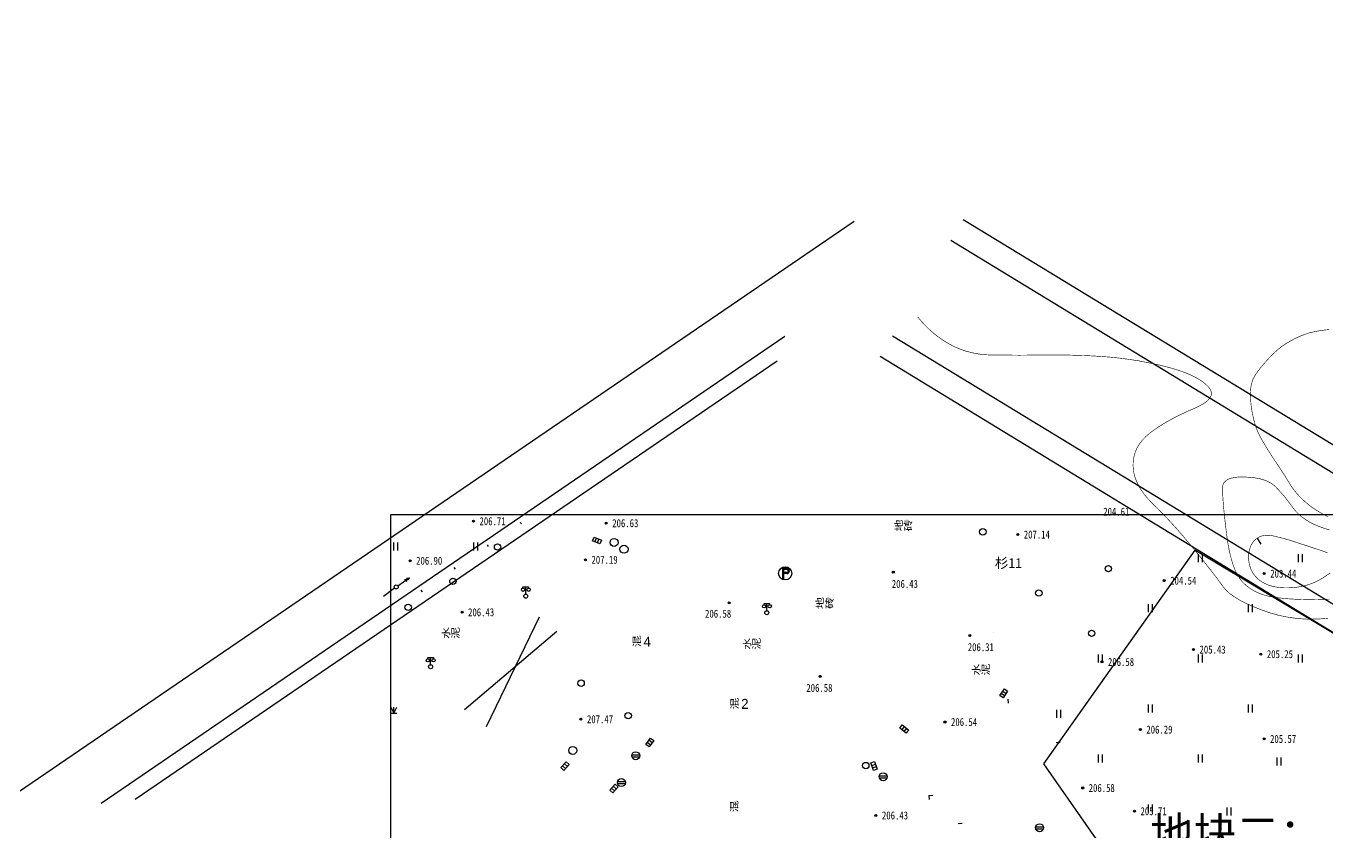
# Model space of a CAD drawing. Extents: x 36524600 to 36525730, y 2746759 to 2747713.
# Drawn here: x 36524826.2 to 36524988.8, y 2747431.8 to 2747532.5 of the extents above; entities that cross this region are included whole.
import ezdxf
from ezdxf.enums import TextEntityAlignment as Align

# ---------------------------------------------------------------- set-up
doc = ezdxf.new("R2010")
doc.units = 0
doc.header["$LTSCALE"] = 1000
doc.header["$MEASUREMENT"] = 0
for name, pattern in [('DASHDOT', [25.4, 12.7, -6.35, 0, -6.35]), ('X2', [10, 8, -2]), ('X5', [3, 2, -1])]:
    doc.linetypes.add(name, pattern=pattern)
doc.layers.add('ASSIST', color=7, linetype='Continuous', plot=False)
for name, color, linetype in [('DGX', 251, 'Continuous'), ('DLDW', 11, 'Continuous'), ('DLSS', 4, 'Continuous'), ('DMTZ', 3, 'Continuous'), ('GCD', 252, 'Continuous'), ('GXYZ', 2, 'Continuous'), ('JMD', 6, 'Continuous'), ('PP-COM', 7, 'Continuous'), ('PP-DX-PT', 251, 'Continuous'), ('RD-中线', 1, 'DASHDOT'), ('RD-侧石线', 251, 'Continuous'), ('RD-红线', 7, 'Continuous'), ('TWT_TEXT', 7, 'Continuous'), ('ZBTZ', 3, 'Continuous')]:
    doc.layers.add(name, color=color, linetype=linetype)
doc.styles.add('宋体', font='')
doc.styles.add('正等线体', font='宋体.shx', dxfattribs={"bigfont": '@@gbcbig.shx'})
doc.styles.add('细等线体', font='g13f12w.shx', dxfattribs={"width": 0.8, "bigfont": '@@gbcbig.shx'})
doc.styles.add('黑体', font='simhei.ttf')
doc.styles.get('宋体').set_extended_font_data('SimSun')
doc.linetypes.add('10421', pattern='A,2,[150,AAA.SHX,S=0.5,R=0,X=0,Y=0.5],1e-11', length=2)
doc.linetypes.add('1161', pattern='A,0,[149,AAA.SHX,S=0.15,R=0,X=0,Y=0],-1.6', length=1.6)

# ---------------------------------------------------------------- blocks, each defined once
blk = doc.blocks.new('*U132')
at = {"linetype": 'Continuous'}
for points in [[(0.4, 1.3), (0.4, 1.05), (0.55, 1.28)], [(0.55, 1.28), (0.4, 1.05), (0.69, 1.23)], [(0.69, 1.23), (0.4, 1.05), (0.82, 1.15)], [(0.82, 1.15), (0.4, 1.05), (0.93, 1.04)], [(0.4, 1.05), (0.51, 1.03), (0.93, 1.04)], [(0.51, 0.21), (0.4, 0.2), (0.93, 0.2)], [(0.4, 0.2), (0.4, -0.05), (0.82, 0.09)], [(0.93, 0.2), (0.4, 0.2), (0.82, 0.09)], [(0.82, 0.09), (0.4, -0.05), (0.69, 0.01)], [(0.69, 0.01), (0.4, -0.05), (0.55, -0.04)], [(0.93, 1.04), (0.51, 1.03), (1.01, 0.91)], [(0.51, 1.03), (0.61, 0.99), (1.01, 0.91)], [(0.61, 0.25), (0.51, 0.21), (0.93, 0.2)], [(0.61, 0.99), (0.7, 0.92), (1.01, 0.91)], [(0.7, 0.32), (0.61, 0.25), (0.93, 0.2)], [(0.7, 0.92), (0.77, 0.83), (1.01, 0.91)], [(0.77, 0.41), (0.7, 0.32), (1.01, 0.33)], [(1.01, 0.33), (0.7, 0.32), (0.93, 0.2)], [(1.01, 0.91), (0.77, 0.83), (1.06, 0.77)], [(0.77, 0.83), (0.81, 0.73), (1.06, 0.77)], [(0.81, 0.51), (0.77, 0.41), (1.06, 0.47)], [(1.06, 0.47), (0.77, 0.41), (1.01, 0.33)], [(1.06, 0.77), (0.81, 0.73), (1.07, 0.62)], [(0.81, 0.73), (0.82, 0.62), (1.07, 0.62)], [(1.07, 0.62), (0.81, 0.51), (1.06, 0.47)], [(0.82, 0.62), (0.81, 0.51), (1.07, 0.62)]]:
    blk.add_solid(points, dxfattribs=at)
blk = doc.blocks.new('*U131')
at = {"linetype": 'Continuous'}
for points in [[(-0.58, 1.17), (0.4, 1.3), (-0.45, 1.3)], [(-0.58, 1.17), (-0.45, 1.3), (-0.58, 1.3)], [(0.4, 1.3), (-0.58, 1.17), (0.4, 1.05)], [(-0.58, 1.17), (-0.33, 1.05), (0.4, 1.05)], [(-0.58, 1.17), (-0.58, -1.33), (-0.33, 1.05)], [(-0.33, 1.05), (-0.58, -1.33), (-0.33, -1.33)]]:
    blk.add_solid(points, dxfattribs=at)
blk = doc.blocks.new('*U130')
at = {"linetype": 'Continuous', "extrusion": (0, 0, -1)}
for points in [[(-0.04, 0.07), (0.33, -0.05), (0.33, 0.2)], [(-0.04, 0.07), (0.33, 0.2), (-0.4, 0.2)], [(-0.04, 0.07), (-0.4, -0.05), (0.33, -0.05)], [(-0.04, 0.07), (-0.4, 0.2), (-0.4, -0.05)]]:
    blk.add_solid(points, dxfattribs=at)
blk = doc.blocks.new('gc297')
for p, q in [((-0.58, 1.17), (-0.58, 1.3)), ((-0.58, 1.3), (-0.45, 1.3)), ((-0.58, -1.33), (-0.58, 1.17)), ((-0.45, 1.3), (0.4, 1.3)), ((-0.33, 1.05), (0.4, 1.05)), ((-0.33, -1.33), (-0.33, 1.05)), ((0.4, 0.2), (-0.33, 0.2)), ((-0.33, -0.05), (-0.33, 0.2)), ((0.4, 1.3), (0.4, 1.05)), ((0.4, 1.3), (0.4, 1.05)), ((0.4, 0.2), (0.4, -0.05)), ((0.4, 0.2), (0.4, -0.05)), ((0.4, 0.2), (0.4, -0.05)), ((-0.58, -1.33), (-0.33, -1.33)), ((0.4, -0.05), (-0.33, -0.05))]:
    blk.add_line(p, q)
blk.add_circle((0, 0), 1.65)
for radius in [0.675, 0.425]:
    blk.add_arc((0.4, 0.62), radius, 270, 90)
at = {"linetype": 'Continuous'}
for name in ['*U131', '*U130', '*U132']:
    blk.add_blockref(name, (0, 0), dxfattribs=at)
blk = doc.blocks.new('gc121')
at = {"color": 253}
for p, q in [((-0.5, -1), (-0.5, 1)), ((0.5, -1), (0.5, 1))]:
    blk.add_line(p, q, dxfattribs=at)
blk = doc.blocks.new('Gc122')
blk.add_circle((0, 0), 0.8)
blk = doc.blocks.new('gc053')
for p, q in [((-0.97, 0.25), (0.97, 0.25)), ((-0.97, -0.25), (0.97, -0.25))]:
    blk.add_line(p, q)
blk.add_circle((0, 0), 1)
blk = doc.blocks.new('gc041')
for p, q in [((-1, 0.5), (1, 0.5)), ((-1, -0.5), (-1, 0.5)), ((-0.33, 0.5), (-0.33, -0.5)), ((0.33, 0.5), (0.33, -0.5)), ((1, 0.5), (1, -0.5)), ((1, -0.5), (-1, -0.5))]:
    blk.add_line(p, q)
blk = doc.blocks.new('gc097')
for p, q in [((-0.7, 2), (-0.7, 2.3)), ((-0.7, 2.3), (0.7, 2.3)), ((0, 0.5), (0, 2.3)), ((0.7, 2.3), (0.7, 2))]:
    blk.add_line(p, q)
for centre, radius in [((-0.7, 1.6), 0.4), ((0, 0), 0.5), ((0.73, 1.6), 0.4)]:
    blk.add_circle(centre, radius)
blk = doc.blocks.new('GC188')
blk.add_circle((0, 0), 1)
blk = doc.blocks.new('Gc013a')
at = {"linetype": 'Continuous'}
blk.add_line((0.5, 0), (4, 0), dxfattribs=at)
at = {"linetype": 'Continuous', "flags": 128}
for points in [[(2.77, 0.35), (3.38, 0), (2.77, -0.35)], [(3.39, 0.35), (4, 0), (3.39, -0.35)]]:
    blk.add_lwpolyline(points, dxfattribs=at)
blk = doc.blocks.new('gc170')
at = {"linetype": 'Continuous'}
blk.add_circle((0, 0), 0.5, dxfattribs=at)
blk = doc.blocks.new('gc200')
h = blk.add_hatch(color=256)
edge = h.paths.add_edge_path()
edge.add_arc((0, 0), 0.25, 0, 360)
blk.add_circle((0, 0), 0.25)
blk = doc.blocks.new('gc326')
blk.add_circle((0, 0), 0.8)
blk = doc.blocks.new('gc124')
for p, q in [((-0.75, 1.5), (0, 0)), ((-0.75, 0), (0.75, 0)), ((0, 0), (0, 1.5)), ((0, 0), (0.75, 1.5))]:
    blk.add_line(p, q)
blk = doc.blocks.new('dxt')
at = {"color": 253, "linetype": 'Continuous'}
blk.add_line((36524872.24, 2747462.26, 208.36), (36524870.83, 2747461.23, 208.36), dxfattribs=at)
at = {"color": 253, "elevation": 205.97}
blk.add_lwpolyline([(36524871.75, 2747471.48), (36525147.25, 2747471.48), (36525147.25, 2747245.68), (36524871.75, 2747245.68)], close=True, dxfattribs=at)
at = {"layer": 'ASSIST', "color": 253, "linetype": 'Continuous', "elevation": 240.65, "flags": 128}
blk.add_lwpolyline([(36524880.98, 2747447.11, 0.00000224, 0.00000224, 0), (36524890.29, 2747458.62, 0.00000222, 0.00000222, 0), (36524892.52, 2747456.87, 0.00000222, 0.00000222, 0), (36524883.7, 2747444.94, 0.00000224, 0.00000224, 0)], format="xyseb", close=True, dxfattribs=at)
at = {"layer": 'DGX', "color": 253, "linetype": 'Continuous'}
blk.add_line((36524980.06, 2747468.51, 203.5), (36524980.5, 2747467.77, 203.5), dxfattribs=at)
at = {"layer": 'DGX', "color": 253, "linetype": 'Continuous', "const_width": 0.075, "flags": 128}
for points in [[(36524989.05, 2747494.58), (36524988.13, 2747494.47), (36524987.3, 2747494.33), (36524986.57, 2747494.16), (36524985.94, 2747493.95), (36524985.36, 2747493.72), (36524984.81, 2747493.47), (36524984.29, 2747493.2), (36524983.79, 2747492.91), (36524983.31, 2747492.59), (36524982.86, 2747492.26), (36524982.44, 2747491.9), (36524982.03, 2747491.52), (36524981.66, 2747491.14), (36524981.31, 2747490.76), (36524980.98, 2747490.4), (36524980.68, 2747490.05), (36524980.4, 2747489.71), (36524980.15, 2747489.38), (36524979.93, 2747489.06), (36524979.73, 2747488.75), (36524979.55, 2747488.43), (36524979.42, 2747488.06), (36524979.31, 2747487.66), (36524979.24, 2747487.22), (36524979.21, 2747486.74), (36524979.2, 2747486.21), (36524979.24, 2747485.65), (36524979.3, 2747485.05), (36524979.39, 2747484.44), (36524979.5, 2747483.87), (36524979.63, 2747483.32), (36524979.77, 2747482.79), (36524979.93, 2747482.3), (36524980.11, 2747481.84), (36524980.31, 2747481.4), (36524980.53, 2747480.99), (36524980.76, 2747480.6), (36524980.99, 2747480.21), (36524981.22, 2747479.82), (36524981.46, 2747479.44), (36524981.7, 2747479.06), (36524981.94, 2747478.68), (36524982.19, 2747478.3), (36524982.44, 2747477.93), (36524982.69, 2747477.56), (36524982.92, 2747477.21), (36524983.14, 2747476.87), (36524983.36, 2747476.54), (36524983.56, 2747476.22), (36524983.75, 2747475.91), (36524983.93, 2747475.62), (36524984.1, 2747475.34), (36524984.27, 2747475.06), (36524984.46, 2747474.79), (36524984.66, 2747474.51), (36524984.88, 2747474.24), (36524985.12, 2747473.97), (36524985.37, 2747473.7), (36524985.64, 2747473.43), (36524985.92, 2747473.17), (36524986.22, 2747472.9), (36524986.53, 2747472.65), (36524986.84, 2747472.41), (36524987.17, 2747472.19), (36524987.5, 2747471.97), (36524987.84, 2747471.76), (36524988.19, 2747471.56), (36524988.55, 2747471.37), (36524988.92, 2747471.2)], [(36524988.91, 2747458.49), (36524987.63, 2747458.4), (36524986.37, 2747458.38), (36524985.14, 2747458.46), (36524983.94, 2747458.62), (36524982.76, 2747458.86), (36524981.61, 2747459.19), (36524980.52, 2747459.57), (36524979.53, 2747459.96), (36524978.65, 2747460.36), (36524977.87, 2747460.76), (36524977.19, 2747461.18), (36524976.61, 2747461.6), (36524976.14, 2747462.03), (36524975.77, 2747462.48), (36524975.43, 2747462.94), (36524975.06, 2747463.45), (36524974.64, 2747464), (36524974.18, 2747464.59), (36524973.68, 2747465.22), (36524973.15, 2747465.9), (36524972.57, 2747466.61), (36524971.96, 2747467.37), (36524971.32, 2747468.13), (36524970.69, 2747468.87), (36524970.07, 2747469.59), (36524969.45, 2747470.28), (36524968.83, 2747470.95), (36524968.21, 2747471.6), (36524967.6, 2747472.22), (36524966.99, 2747472.82), (36524966.42, 2747473.4), (36524965.93, 2747473.99), (36524965.51, 2747474.58), (36524965.17, 2747475.18), (36524964.9, 2747475.77), (36524964.7, 2747476.37), (36524964.58, 2747476.97), (36524964.54, 2747477.58), (36524964.56, 2747478.17), (36524964.66, 2747478.74), (36524964.82, 2747479.29), (36524965.05, 2747479.81), (36524965.35, 2747480.31), (36524965.72, 2747480.78), (36524966.16, 2747481.23), (36524966.66, 2747481.66), (36524967.22, 2747482.07), (36524967.81, 2747482.47), (36524968.44, 2747482.86), (36524969.09, 2747483.24), (36524969.78, 2747483.61), (36524970.51, 2747483.97), (36524971.26, 2747484.32), (36524972.06, 2747484.66), (36524972.79, 2747485), (36524973.38, 2747485.34), (36524973.84, 2747485.68), (36524974.14, 2747486.02), (36524974.31, 2747486.37), (36524974.33, 2747486.72), (36524974.21, 2747487.07), (36524973.95, 2747487.42), (36524973.58, 2747487.77), (36524973.16, 2747488.1), (36524972.67, 2747488.41), (36524972.13, 2747488.71), (36524971.52, 2747488.99), (36524970.85, 2747489.26), (36524970.12, 2747489.51), (36524969.34, 2747489.75), (36524968.52, 2747489.97), (36524967.69, 2747490.17), (36524966.85, 2747490.35), (36524966.01, 2747490.52), (36524965.15, 2747490.68), (36524964.29, 2747490.81), (36524963.43, 2747490.93), (36524962.55, 2747491.04), (36524961.66, 2747491.13), (36524960.73, 2747491.2), (36524959.77, 2747491.26), (36524958.78, 2747491.32), (36524957.75, 2747491.35), (36524956.69, 2747491.38), (36524955.6, 2747491.39), (36524954.48, 2747491.39), (36524953.37, 2747491.38), (36524952.3, 2747491.38), (36524951.29, 2747491.38), (36524950.32, 2747491.37), (36524949.41, 2747491.38), (36524948.55, 2747491.38), (36524947.74, 2747491.38), (36524946.97, 2747491.39), (36524946.24, 2747491.42), (36524945.54, 2747491.48), (36524944.84, 2747491.59), (36524944.17, 2747491.74), (36524943.52, 2747491.92), (36524942.88, 2747492.15), (36524942.26, 2747492.41), (36524941.66, 2747492.72), (36524941.08, 2747493.05), (36524940.53, 2747493.42), (36524939.99, 2747493.81), (36524939.48, 2747494.22), (36524938.99, 2747494.66), (36524938.52, 2747495.13), (36524938.07, 2747495.62), (36524937.64, 2747496.13)], [(36524989.09, 2747469.53), (36524988.42, 2747469.74), (36524987.77, 2747469.98), (36524987.17, 2747470.23), (36524986.61, 2747470.51), (36524986.11, 2747470.82), (36524985.65, 2747471.15), (36524985.23, 2747471.5), (36524984.87, 2747471.87), (36524984.55, 2747472.27), (36524984.26, 2747472.67), (36524983.97, 2747473.06), (36524983.69, 2747473.42), (36524983.4, 2747473.77), (36524983.12, 2747474.1), (36524982.84, 2747474.41), (36524982.56, 2747474.71), (36524982.29, 2747474.99), (36524981.99, 2747475.24), (36524981.64, 2747475.46), (36524981.24, 2747475.65), (36524980.79, 2747475.82), (36524980.29, 2747475.95), (36524979.73, 2747476.05), (36524979.13, 2747476.11), (36524978.48, 2747476.15), (36524977.84, 2747476.15), (36524977.29, 2747476.11), (36524976.82, 2747476.01), (36524976.43, 2747475.87), (36524976.13, 2747475.68), (36524975.91, 2747475.45), (36524975.77, 2747475.16), (36524975.72, 2747474.83), (36524975.72, 2747474.43), (36524975.74, 2747473.94), (36524975.78, 2747473.35), (36524975.83, 2747472.67), (36524975.9, 2747471.89), (36524975.99, 2747471.02), (36524976.1, 2747470.05), (36524976.23, 2747468.99), (36524976.38, 2747467.93), (36524976.56, 2747466.95), (36524976.77, 2747466.07), (36524977, 2747465.28), (36524977.26, 2747464.58), (36524977.55, 2747463.97), (36524977.87, 2747463.46), (36524978.21, 2747463.03), (36524978.59, 2747462.67), (36524979, 2747462.34), (36524979.44, 2747462.05), (36524979.92, 2747461.79), (36524980.43, 2747461.57), (36524980.97, 2747461.38), (36524981.55, 2747461.24), (36524982.16, 2747461.12), (36524982.8, 2747461.04), (36524983.48, 2747460.97), (36524984.19, 2747460.91), (36524984.94, 2747460.87), (36524985.71, 2747460.84), (36524986.53, 2747460.83), (36524987.37, 2747460.84), (36524988.25, 2747460.86), (36524989.12, 2747460.89)], [(36524989.17, 2747464.16), (36524988.81, 2747463.91), (36524988.4, 2747463.63), (36524987.96, 2747463.36), (36524987.51, 2747463.12), (36524987.04, 2747462.91), (36524986.55, 2747462.73), (36524986.06, 2747462.58), (36524985.54, 2747462.47), (36524985.02, 2747462.38), (36524984.48, 2747462.33), (36524983.94, 2747462.3), (36524983.44, 2747462.3), (36524982.96, 2747462.33), (36524982.52, 2747462.38), (36524982.1, 2747462.46), (36524981.7, 2747462.56), (36524981.34, 2747462.69), (36524981.01, 2747462.84), (36524980.7, 2747463.01), (36524980.42, 2747463.2), (36524980.16, 2747463.4), (36524979.93, 2747463.62), (36524979.73, 2747463.85), (36524979.55, 2747464.09), (36524979.4, 2747464.35), (36524979.27, 2747464.63), (36524979.17, 2747464.91), (36524979.09, 2747465.19), (36524979.03, 2747465.48), (36524978.99, 2747465.76), (36524978.97, 2747466.04), (36524978.97, 2747466.32), (36524979, 2747466.6), (36524979.04, 2747466.87), (36524979.11, 2747467.14), (36524979.19, 2747467.39), (36524979.29, 2747467.63), (36524979.41, 2747467.84), (36524979.55, 2747468.04), (36524979.7, 2747468.21), (36524979.87, 2747468.37), (36524980.06, 2747468.51), (36524980.27, 2747468.63), (36524980.49, 2747468.73), (36524980.72, 2747468.8), (36524980.97, 2747468.84), (36524981.23, 2747468.87), (36524981.51, 2747468.86), (36524981.8, 2747468.83), (36524982.1, 2747468.78), (36524982.41, 2747468.71), (36524982.73, 2747468.63), (36524983.05, 2747468.55), (36524983.37, 2747468.47), (36524983.7, 2747468.37), (36524984.03, 2747468.28), (36524984.37, 2747468.17), (36524984.7, 2747468.06), (36524985.05, 2747467.95), (36524985.4, 2747467.83), (36524985.77, 2747467.71), (36524986.15, 2747467.59), (36524986.54, 2747467.46), (36524986.93, 2747467.33), (36524987.34, 2747467.2), (36524987.76, 2747467.06), (36524988.17, 2747466.93), (36524988.53, 2747466.79), (36524988.85, 2747466.67)]]:
    blk.add_lwpolyline(points, dxfattribs=at)
at = {"layer": 'DLSS', "color": 253, "linetype": 'X2'}
for p, q in [((36525090.23, 2747418.8), (36524943.32, 2747508.27)), ((36525089.56, 2747415.69), (36524941.76, 2747505.71)), ((36525057.09, 2747419.07), (36524934.47, 2747493.75)), ((36525055.83, 2747416.33), (36524932.91, 2747491.19))]:
    blk.add_line(p, q, dxfattribs=at)
at = {"layer": 'DLSS', "color": 253, "linetype": '1161', "elevation": 207.16, "flags": 128}
blk.add_lwpolyline([(36524913.94, 2747476.58, 0.00000221, 0.00000221, 0), (36524942.13, 2747454.29, 0.00000221, 0.00000221, 0), (36524935.18, 2747445.71, 0.00000221, 0.00000221, 0), (36524904.96, 2747469.44, 0.00000221, 0.00000221, 0), (36524909.02, 2747474.55, 0.00000221, 0.00000221, 0)], format="xyseb", close=True, dxfattribs=at)
at = {"layer": 'DMTZ', "color": 253, "linetype": '10421', "const_width": 0.0000022, "elevation": 200, "flags": 128}
blk.add_lwpolyline([(36525114.15, 2747383.16), (36525113.93, 2747393.06), (36525113.6, 2747394.73), (36525110.48, 2747400.5), (36525108.32, 2747403.03), (36525107.14, 2747403.97), (36525105.63, 2747404.49), (36525101.73, 2747404.64), (36525096.89, 2747406.25), (36525094.17, 2747406.3), (36525090.95, 2747407.01), (36525086.63, 2747406.76), (36525085.22, 2747405.94), (36525084.35, 2747404.79), (36525083.4, 2747404.62), (36525077, 2747406.8), (36525067.25, 2747408.51), (36525061.55, 2747408.58), (36525058.07, 2747407.67), (36525053.01, 2747405.35), (36525048.6, 2747404.04), (36525043.31, 2747402.6), (36525041.08, 2747402.39), (36525039.06, 2747402.29), (36525036.75, 2747403.69), (36525035.48, 2747405.75), (36525033.31, 2747412.78), (36525029.01, 2747421.76), (36525025.25, 2747425.49), (36525021.01, 2747428.76), (36525015.03, 2747433.66), (36525012.84, 2747435.59), (36525010.22, 2747438.54), (36525008.77, 2747440.5), (36525005.69, 2747446.31), (36525004.52, 2747449.92), (36525004.1, 2747453.22), (36525004.16, 2747457.37), (36525004.35, 2747461.07), (36525003.83, 2747466.32), (36524999.17, 2747478.69), (36524996.93, 2747482.77), (36524994.42, 2747491.58), (36524992.96, 2747497.84), (36524991.21, 2747506.07), (36524988.35, 2747520.41), (36524984.66, 2747529.21), (36524983.82, 2747532.51)], dxfattribs=at)
at = {"layer": 'JMD', "color": 253, "linetype": 'Continuous'}
for p, q in [((36524888.1, 2747470.28, 207.38), (36524887.95, 2747470.48, 207.36)), ((36524883.97, 2747467.45, 207.86), (36524883.83, 2747467.66, 207.88)), ((36524879.84, 2747464.63, 207.51), (36524879.7, 2747464.84, 207.49)), ((36524875.71, 2747461.82, 207.86), (36524875.57, 2747462.02, 207.84)), ((36524890.29, 2747458.62, 222.88), (36524883.7, 2747444.94, 242.16)), ((36524880.98, 2747447.11, 240.65), (36524892.52, 2747456.87, 222.82)), ((36524948.89, 2747448.38), (36524948.93, 2747447.88)), ((36524955.44, 2747442.98), (36524954.94, 2747442.93)), ((36524938.99, 2747436.35), (36524939.49, 2747436.4))]:
    blk.add_line(p, q, dxfattribs=at)
at = {"layer": 'JMD', "color": 253}
for p, q in [((36524955.44, 2747442.98, 212.66), (36524954.94, 2747442.95, 212.63)), ((36524938.99, 2747436.35, 211.33), (36524939.49, 2747436.4, 211.35)), ((36524938.99, 2747436.35, 211.33), (36524939.04, 2747435.85, 211.31)), ((36524943.16, 2747432.84, 211.33), (36524942.66, 2747432.79, 211.3))]:
    blk.add_line(p, q, dxfattribs=at)
at = {"layer": 'JMD', "color": 253, "linetype": 'Continuous', "flags": 128}
for points, elevation in [([(36524853.33, 2747399.43, 0.00000221, 0.00000221, 0), (36524838.83, 2747411.31, 0.00000221, 0.00000221, 0), (36524836.23, 2747415.89, 0.00000221, 0.00000221, 0), (36524835.45, 2747418.24, 0.00000221, 0.00000221, 0), (36524834.97, 2747420.36, 0.00000221, 0.00000221, 0), (36524834.31, 2747427.53, 0.00000221, 0.00000221, 0), (36524836.96, 2747432.66, 0.00000221, 0.00000221, 0), (36524839.64, 2747436.56, 0.00000221, 0.00000221, 0), (36524843.01, 2747439.8, 0.00000221, 0.00000221, 0), (36524854.02, 2747447.4, 0.00000221, 0.00000221, 0), (36524861.56, 2747452.6, 0.00000221, 0.00000221, 0), (36524876.56, 2747462.69, 0.00000221, 0.00000221, 0), (36524895.46, 2747475.62, 0.00000221, 0.00000221, 0), (36524901.41, 2747479.98, 0.00000221, 0.00000221, 0)], 207.11), ([(36524853.49, 2747399.63, 0.00000221, 0.00000221, 0), (36524839.02, 2747411.47, 0.00000221, 0.00000221, 0), (36524836.46, 2747415.99, 0.00000221, 0.00000221, 0), (36524835.69, 2747418.31, 0.00000221, 0.00000221, 0), (36524835.21, 2747420.4, 0.00000221, 0.00000221, 0), (36524834.56, 2747427.48, 0.00000221, 0.00000221, 0), (36524837.18, 2747432.53, 0.00000221, 0.00000221, 0), (36524839.83, 2747436.4, 0.00000221, 0.00000221, 0), (36524843.17, 2747439.61, 0.00000221, 0.00000221, 0), (36524854.16, 2747447.19, 0.00000221, 0.00000221, 0), (36524861.7, 2747452.39, 0.00000221, 0.00000221, 0), (36524876.7, 2747462.48, 0.00000221, 0.00000221, 0), (36524895.6, 2747475.42, 0.00000221, 0.00000221, 0), (36524901.55, 2747479.78, 0.00000221, 0.00000221, 0)], 207.11), ([(36524880.98, 2747447.11, 0.00000224, 0.00000224, 0), (36524890.29, 2747458.62, 0.00000222, 0.00000222, 0)], 240.65), ([(36524892.52, 2747456.87, 0.00000222, 0.00000222, 0), (36524883.7, 2747444.94, 0.00000224, 0.00000224, 0)], 222.82), ([(36524929.89, 2747410.75, 0.00000221, 0.00000221, 0), (36524959.5, 2747432, 0.00000221, 0.00000221, 0), (36524987.95, 2747390.76, 0.00000221, 0.00000221, 0)], 210.95), ([(36524929.89, 2747410.75, 0.00000221, 0.00000221, 0), (36524959.5, 2747432, 0.00000221, 0.00000221, 0), (36524987.95, 2747390.76, 0.00000221, 0.00000221, 0)], 210.95)]:
    blk.add_lwpolyline(points, format="xyseb", dxfattribs=dict(at, elevation=elevation))
for points, const_width, elevation in [([(36524914.8, 2747450.87), (36524912.13, 2747447.53), (36524910.37, 2747445.32), (36524891.61, 2747460.26), (36524896.1, 2747465.81)], 0.00000222, 222.9), ([(36524914.67, 2747420.26), (36524905.14, 2747408.34), (36524893.49, 2747417.68), (36524878.54, 2747429.66), (36524866.85, 2747439.02), (36524876.27, 2747450.86), (36524889.29, 2747440.48), (36524885.36, 2747435.52), (36524897.73, 2747425.79), (36524901.62, 2747430.62)], 0.00000224, 237.46), ([(36524918.81, 2747447.67), (36524917.39, 2747445.9), (36524915.01, 2747445.29), (36524912.13, 2747447.53), (36524914.8, 2747450.87)], 0.00000221, 213.41), ([(36524914.67, 2747420.26), (36524901.62, 2747430.62), (36524899.73, 2747432.12), (36524909.14, 2747443.88), (36524909.19, 2747443.84), (36524910.37, 2747445.32), (36524912.13, 2747447.53), (36524915.01, 2747445.29), (36524917.39, 2747445.9), (36524918.81, 2747447.67), (36524929.65, 2747439.01), (36524914.68, 2747420.26)], 0.00000221, 210.34), ([(36524938.99, 2747436.35), (36524948.89, 2747448.38), (36524955.44, 2747442.98), (36524945.71, 2747430.69), (36524943.16, 2747432.84)], 0.00000221, 207.6), ([(36524938.99, 2747436.35), (36524943.16, 2747432.84), (36524921.88, 2747406.34), (36524917.22, 2747409.9)], 0.00000221, 210.28)]:
    blk.add_lwpolyline(points, close=True, dxfattribs=dict(at, const_width=const_width, elevation=elevation))
at = {"layer": 'JMD', "color": 253, "linetype": 'X5', "const_width": 0.00000221, "elevation": 214.66, "flags": 128}
blk.add_lwpolyline([(36524891.61, 2747460.26), (36524910.37, 2747445.32), (36524909.19, 2747443.84), (36524909.14, 2747443.88), (36524890.29, 2747458.62)], close=True, dxfattribs=at)
at = {"layer": 'PP-COM', "color": 253, "flags": 128}
blk.add_lwpolyline([(36524987.93, 2747390.79), (36525039.23, 2747426.81), (36524972.26, 2747466.99), (36524953.33, 2747440.32)], close=True, dxfattribs=at)
at = {"layer": 'PP-DX-PT', "color": 253, "linetype": 'Continuous'}
for p in [(36524882.1, 2747470.63, 206.71), (36524898.69, 2747470.38, 206.63), (36524950.13, 2747468.96, 207.14), (36524874.18, 2747465.69, 206.9), (36524896.1, 2747465.81, 207.19), (36524934.57, 2747464.27, 206.43), (36524980.93, 2747464.08, 203.44), (36524968.43, 2747463.2, 204.54), (36524880.67, 2747459.25, 206.43), (36524914.07, 2747460.43, 206.58), (36524944.12, 2747456.33, 206.31), (36524972.09, 2747454.59, 205.43), (36524980.51, 2747454.02, 205.25), (36524960.65, 2747453.04, 206.58), (36524925.44, 2747451.24, 206.58), (36524895.53, 2747445.88, 207.47), (36524941.03, 2747445.53, 206.54), (36524965.45, 2747444.59, 206.29), (36524980.91, 2747443.42, 205.57), (36524958.24, 2747437.29, 206.58), (36524932.4, 2747433.86, 206.43), (36524964.72, 2747434.39, 205.71)]:
    blk.add_point(p, dxfattribs=at)
at = {"layer": 'PP-DX-PT', "color": 253}
for p in [(36524882.1, 2747470.63, 206.71), (36524898.69, 2747470.38, 206.63), (36524950.13, 2747468.96, 207.14), (36524874.18, 2747465.69, 206.9), (36524896.1, 2747465.81, 207.19), (36524934.57, 2747464.27, 206.43), (36524980.93, 2747464.08, 203.44), (36524968.43, 2747463.2, 204.54), (36524880.67, 2747459.25, 206.43), (36524914.07, 2747460.43, 206.58), (36524944.12, 2747456.33, 206.31), (36524972.09, 2747454.59, 205.43), (36524980.51, 2747454.02, 205.25), (36524960.65, 2747453.04, 206.58), (36524925.44, 2747451.24, 206.58), (36524895.53, 2747445.88, 207.47), (36524941.03, 2747445.53, 206.54), (36524965.45, 2747444.59, 206.29), (36524980.91, 2747443.42, 205.57), (36524958.24, 2747437.29, 206.58), (36524932.4, 2747433.86, 206.43), (36524964.72, 2747434.39, 205.71)]:
    blk.add_point(p, dxfattribs=at)
at = {"layer": 'RD-中线', "color": 253, "flags": 128}
blk.add_lwpolyline([(36524929.68, 2747508.07), (36524630.76, 2747304.06)], dxfattribs=at)
at = {"layer": 'RD-侧石线', "color": 253, "linetype": 'Continuous', "flags": 128}
blk.add_lwpolyline([(36524921.03, 2747493.69), (36524835.58, 2747435.37)], dxfattribs=at)
at = {"layer": 'RD-红线', "color": 253, "linetype": 'Continuous', "flags": 128}
blk.add_lwpolyline([(36524920.06, 2747490.61), (36524839.8, 2747435.84)], dxfattribs=at)
at = {"layer": 'ZBTZ', "color": 253, "linetype": '1161', "flags": 128}
for points, elevation in [([(36524921.7, 2747496.52, 0.00000221, 0.00000221, 0), (36524966.51, 2747465.7, 0.00000221, 0.00000221, 0), (36524962.56, 2747456.98, 0.00000221, 0.00000221, 0), (36524957.47, 2747451.88, 0.00000221, 0.00000221, 0)], 206.86), ([(36524911.79, 2747484.52, 0.00000221, 0.00000221, 0), (36524952.06, 2747452.76, 0.00000221, 0.00000221, 0), (36524948.89, 2747448.38, 0.00000221, 0.00000221, 0)], 206.86), ([(36524853.49, 2747399.63, 0.00000221, 0.00000221, 0), (36524861.14, 2747409.52, 0.00000221, 0.00000221, 0), (36524846.8, 2747420.63, 0.00000221, 0.00000221, 0), (36524847.08, 2747429.19, 0.00000221, 0.00000221, 0), (36524869.89, 2747455.58, 0.00000221, 0.00000221, 0), (36524898.39, 2747475, 0.00000221, 0.00000221, 0), (36524900.14, 2747473.59, 0.00000221, 0.00000221, 0), (36524901.27, 2747474.56, 0.00000221, 0.00000221, 0)], 208.9), ([(36524876.27, 2747450.86, 0.00000224, 0.00000224, 0), (36524875, 2747451.64, 0.00000223, 0.00000223, 0), (36524864.06, 2747439.28, 0.00000221, 0.00000221, 0), (36524863.46, 2747437.84, 0.00000221, 0.00000221, 0), (36524863.97, 2747435.5, 0.00000221, 0.00000221, 0), (36524864.94, 2747433.78, 0.00000221, 0.00000221, 0), (36524866.61, 2747432.26, 0.00000221, 0.00000221, 0), (36524870.32, 2747431.82, 0.00000221, 0.00000221, 0), (36524873.96, 2747433.32, 0.00000224, 0.00000224, 0)], 235.9), ([(36524953.33, 2747440.32, 0.00000221, 0.00000221, 0), (36524959.3, 2747431.85, 0.00000221, 0.00000221, 0)], 211.56)]:
    blk.add_lwpolyline(points, format="xyseb", dxfattribs=dict(at, elevation=elevation))
blk.add_lwpolyline([(36524914.96, 2747488.54, 0.00000221, 0.00000221, 0), (36524932.16, 2747474.98, 0.00000221, 0.00000221, 0), (36524955.5, 2747456.46, 0.00000221, 0.00000221, 0), (36524956.27, 2747455.66, 0.00000221, 0.00000221, 0), (36524956.69, 2747455.22, 0.00000221, 0.00000221, 0), (36524957.26, 2747454.42, 0.00000221, 0.00000221, 0), (36524957.45, 2747453.87, 0.00000221, 0.00000221, 0), (36524957.57, 2747453.13, 0.00000221, 0.00000221, 0), (36524957.58, 2747452.57, 0.00000221, 0.00000221, 0), (36524957.47, 2747451.88, 0.00000221, 0.00000221, 0), (36524957.2, 2747451.16, 0.00000221, 0.00000221, 0), (36524952.48, 2747445.42, 0.00000221, 0.00000221, 0)], format="xyseb", dxfattribs=at)
at = {"layer": 'DLDW', "color": 253, "linetype": 'Continuous', "xscale": 0.5, "yscale": 0.5, "zscale": 0.5}
for p in [(36524888.63, 2747461.26, 207.73), (36524918.76, 2747459.19, 206.69)]:
    blk.add_blockref('gc097', p, dxfattribs=at)
at = {"layer": 'DLDW', "color": 253, "linetype": 'Continuous', "xscale": 0.5, "yscale": 0.5}
blk.add_blockref('gc097', (36524876.74, 2747452.44, 234.17), dxfattribs=at)
at = {"layer": 'DLSS', "color": 253, "linetype": '1161', "xscale": 0.5, "yscale": 0.5}
blk.add_blockref('gc297', (36524921.05, 2747464.11, 211.35), dxfattribs=at)
at = {"layer": 'GCD', "color": 253, "linetype": 'Continuous'}
ref = blk.add_blockref('gc200', (36524882.1, 2747470.63, 206.71), dxfattribs=dict(at, xscale=0.5, yscale=0.5, zscale=0.5))
ref.add_attrib('height', '206.71', dxfattribs={"linetype": 'Continuous', "height": 1, "style": '正等线体', "width": 0.8}).set_placement((36524882.85, 2747470.63, 206.71), align=Align.MIDDLE_LEFT)
ref = blk.add_blockref('gc200', (36524898.69, 2747470.38, 206.63), dxfattribs=dict(at, xscale=0.5, yscale=0.5, zscale=0.5))
ref.add_attrib('height', '206.63', dxfattribs={"linetype": 'Continuous', "height": 1, "style": '正等线体', "width": 0.8}).set_placement((36524899.44, 2747470.38, 206.63), align=Align.MIDDLE_LEFT)
ref = blk.add_blockref('gc200', (36524950.13, 2747468.96, 207.14), dxfattribs=dict(at, xscale=0.5, yscale=0.5, zscale=0.5))
ref.add_attrib('height', '207.14', dxfattribs={"linetype": 'Continuous', "height": 1, "style": '正等线体', "width": 0.8}).set_placement((36524950.88, 2747468.96, 207.14), align=Align.MIDDLE_LEFT)
ref = blk.add_blockref('gc200', (36524874.18, 2747465.69, 206.9), dxfattribs=dict(at, xscale=0.5, yscale=0.5, zscale=0.5))
ref.add_attrib('height', '206.90', dxfattribs={"linetype": 'Continuous', "height": 1, "style": '正等线体', "width": 0.8}).set_placement((36524874.93, 2747465.69, 206.9), align=Align.MIDDLE_LEFT)
ref = blk.add_blockref('gc200', (36524896.1, 2747465.81, 207.19), dxfattribs=dict(at, xscale=0.5, yscale=0.5, zscale=0.5))
ref.add_attrib('height', '207.19', dxfattribs={"linetype": 'Continuous', "height": 1, "style": '正等线体', "width": 0.8}).set_placement((36524896.85, 2747465.81, 207.19), align=Align.MIDDLE_LEFT)
ref = blk.add_blockref('gc200', (36524934.57, 2747464.27, 206.43), dxfattribs=dict(at, xscale=0.5, yscale=0.5, zscale=0.5))
ref.add_attrib('height', '206.43', dxfattribs={"linetype": 'Continuous', "height": 1, "style": '正等线体', "width": 0.8}).set_placement((36524934.38, 2747462.79, 206.43), align=Align.MIDDLE_LEFT)
ref = blk.add_blockref('gc200', (36524980.93, 2747464.08, 203.44), dxfattribs=dict(at, xscale=0.5, yscale=0.5, zscale=0.5))
ref.add_attrib('height', '203.44', dxfattribs={"linetype": 'Continuous', "height": 1, "style": '正等线体', "width": 0.8}).set_placement((36524981.68, 2747464.08, 203.44), align=Align.MIDDLE_LEFT)
ref = blk.add_blockref('gc200', (36524968.43, 2747463.2, 204.54), dxfattribs=dict(at, xscale=0.5, yscale=0.5, zscale=0.5))
ref.add_attrib('height', '204.54', dxfattribs={"linetype": 'Continuous', "height": 1, "style": '正等线体', "width": 0.8}).set_placement((36524969.18, 2747463.2, 204.54), align=Align.MIDDLE_LEFT)
ref = blk.add_blockref('gc200', (36524914.07, 2747460.43, 206.58), dxfattribs=dict(at, xscale=0.5, yscale=0.5, zscale=0.5))
ref.add_attrib('height', '206.58', dxfattribs={"linetype": 'Continuous', "height": 1, "style": '正等线体', "width": 0.8}).set_placement((36524911.04, 2747459.07, 206.58), align=Align.MIDDLE_LEFT)
ref = blk.add_blockref('gc200', (36524880.67, 2747459.25, 206.43), dxfattribs=dict(at, xscale=0.5, yscale=0.5, zscale=0.5))
ref.add_attrib('height', '206.43', dxfattribs={"linetype": 'Continuous', "height": 1, "style": '正等线体', "width": 0.8}).set_placement((36524881.42, 2747459.25, 206.43), align=Align.MIDDLE_LEFT)
ref = blk.add_blockref('gc200', (36524944.12, 2747456.33, 206.31), dxfattribs=dict(at, xscale=0.5, yscale=0.5, zscale=0.5))
ref.add_attrib('height', '206.31', dxfattribs={"linetype": 'Continuous', "height": 1, "style": '正等线体', "width": 0.8}).set_placement((36524943.88, 2747454.89, 206.31), align=Align.MIDDLE_LEFT)
ref = blk.add_blockref('gc200', (36524972.09, 2747454.59, 205.43), dxfattribs=dict(at, xscale=0.5, yscale=0.5, zscale=0.5))
ref.add_attrib('height', '205.43', dxfattribs={"linetype": 'Continuous', "height": 1, "style": '正等线体', "width": 0.8}).set_placement((36524972.84, 2747454.59, 205.43), align=Align.MIDDLE_LEFT)
ref = blk.add_blockref('gc200', (36524980.51, 2747454.02, 205.25), dxfattribs=dict(at, xscale=0.5, yscale=0.5, zscale=0.5))
ref.add_attrib('height', '205.25', dxfattribs={"linetype": 'Continuous', "height": 1, "style": '正等线体', "width": 0.8}).set_placement((36524981.26, 2747454.02, 205.25), align=Align.MIDDLE_LEFT)
ref = blk.add_blockref('gc200', (36524960.65, 2747453.04, 206.58), dxfattribs=dict(at, xscale=0.5, yscale=0.5, zscale=0.5))
ref.add_attrib('height', '206.58', dxfattribs={"linetype": 'Continuous', "height": 1, "style": '正等线体', "width": 0.8}).set_placement((36524961.4, 2747453.04, 206.58), align=Align.MIDDLE_LEFT)
ref = blk.add_blockref('gc200', (36524925.44, 2747451.24, 206.58), dxfattribs=dict(at, xscale=0.5, yscale=0.5, zscale=0.5))
ref.add_attrib('height', '206.58', dxfattribs={"linetype": 'Continuous', "height": 1, "style": '正等线体', "width": 0.8}).set_placement((36524923.7, 2747449.8, 206.58), align=Align.MIDDLE_LEFT)
ref = blk.add_blockref('gc200', (36524895.53, 2747445.88, 207.47), dxfattribs=dict(at, xscale=0.5, yscale=0.5, zscale=0.5))
ref.add_attrib('height', '207.47', dxfattribs={"linetype": 'Continuous', "height": 1, "style": '正等线体', "width": 0.8}).set_placement((36524896.28, 2747445.88, 207.47), align=Align.MIDDLE_LEFT)
ref = blk.add_blockref('gc200', (36524941.03, 2747445.53, 206.54), dxfattribs=dict(at, xscale=0.5, yscale=0.5, zscale=0.5))
ref.add_attrib('height', '206.54', dxfattribs={"linetype": 'Continuous', "height": 1, "style": '正等线体', "width": 0.8}).set_placement((36524941.78, 2747445.53, 206.54), align=Align.MIDDLE_LEFT)
ref = blk.add_blockref('gc200', (36524965.45, 2747444.59, 206.29), dxfattribs=dict(at, xscale=0.5, yscale=0.5, zscale=0.5))
ref.add_attrib('height', '206.29', dxfattribs={"linetype": 'Continuous', "height": 1, "style": '正等线体', "width": 0.8}).set_placement((36524966.2, 2747444.59, 206.29), align=Align.MIDDLE_LEFT)
ref = blk.add_blockref('gc200', (36524980.91, 2747443.42, 205.57), dxfattribs=dict(at, xscale=0.5, yscale=0.5, zscale=0.5))
ref.add_attrib('height', '205.57', dxfattribs={"linetype": 'Continuous', "height": 1, "style": '正等线体', "width": 0.8}).set_placement((36524981.66, 2747443.42, 205.57), align=Align.MIDDLE_LEFT)
ref = blk.add_blockref('gc200', (36524958.24, 2747437.29, 206.58), dxfattribs=dict(at, xscale=0.5, yscale=0.5, zscale=0.5))
ref.add_attrib('height', '206.58', dxfattribs={"linetype": 'Continuous', "height": 1, "style": '正等线体', "width": 0.8}).set_placement((36524958.99, 2747437.29, 206.58), align=Align.MIDDLE_LEFT)
ref = blk.add_blockref('gc200', (36524964.72, 2747434.39, 205.71), dxfattribs=dict(at, xscale=0.5, yscale=0.5, zscale=0.5))
ref.add_attrib('height', '205.71', dxfattribs={"linetype": 'Continuous', "height": 1, "style": '正等线体', "width": 0.8}).set_placement((36524965.47, 2747434.39, 205.71), align=Align.MIDDLE_LEFT)
ref = blk.add_blockref('gc200', (36524932.4, 2747433.86, 206.43), dxfattribs=dict(at, xscale=0.5, yscale=0.5, zscale=0.5))
ref.add_attrib('height', '206.43', dxfattribs={"linetype": 'Continuous', "height": 1, "style": '正等线体', "width": 0.8}).set_placement((36524933.15, 2747433.86, 206.43), align=Align.MIDDLE_LEFT)
at = {"layer": 'GXYZ', "color": 253, "linetype": 'Continuous'}
for p, xscale, yscale, rotation in [((36524897.53, 2747468.22, 206.81), 0.4999999999999999, 0.4999999999999999, 156.1200381054574), ((36524948.37, 2747449.11, 206.59), 0.4999999999999998, 0.4999999999999998, 54.69330022804158), ((36524935.92, 2747444.66, 206.58), 0.5, 0.5, 322.810420892505), ((36524904.15, 2747442.97, 207.69), 0.5, 0.5, 54.33991115848141), ((36524893.54, 2747440.03, 207.8), 0.5, 0.5, 47.73142183098709), ((36524932.16, 2747440.04, 206.59), 0.5, 0.5, 110.7202697597832), ((36524899.65, 2747437.23, 208.17), 0.5, 0.5, 228.6570984604253)]:
    blk.add_blockref('gc041', p, dxfattribs=dict(at, xscale=xscale, yscale=yscale, rotation=rotation))
at = {"layer": 'GXYZ', "color": 253, "linetype": 'Continuous', "xscale": 0.5, "yscale": 0.5}
for name, p in [('GC188', (36524899.67, 2747467.97, 208.19)), ('GC188', (36524900.91, 2747467.13, 206.9)), ('GC188', (36524894.51, 2747441.98, 207.74)), ('gc053', (36524902.38, 2747441.32, 207.76)), ('gc053', (36524900.58, 2747437.97, 209.32)), ('gc053', (36524933.3, 2747438.69, 206.6)), ('gc053', (36524952.86, 2747432.32, 211.72))]:
    blk.add_blockref(name, p, dxfattribs=at)
at = {"layer": 'GXYZ', "color": 253, "linetype": 'Continuous', "xscale": 0.5000000007962387, "yscale": 0.5, "zscale": 0.5, "rotation": 35.09730528487879}
for name in ['Gc013a', 'gc170']:
    blk.add_blockref(name, (36524872.44, 2747462.41, 208.36), dxfattribs=at)
at = {"layer": 'ZBTZ', "color": 253, "linetype": 'Continuous', "xscale": 0.5, "yscale": 0.5}
for name, p in [('gc326', (36524945.76, 2747469.3, 198.93)), ('gc121', (36524872.38, 2747467.48, 208.62)), ('gc121', (36524882.38, 2747467.48, 208.9)), ('Gc122', (36524885.11, 2747467.4, 209.29)), ('gc121', (36524972.95, 2747465.99, 207.07)), ('gc121', (36524985.45, 2747465.99, 214.01)), ('gc326', (36524961.45, 2747464.7, 198.93)), ('Gc122', (36524879.53, 2747463.11, 210.7)), ('gc326', (36524952.76, 2747461.66, 198.93)), ('Gc122', (36524873.93, 2747459.87, 213.27)), ('gc121', (36524966.7, 2747459.74, 206.57)), ('gc121', (36524979.2, 2747459.74, 207.05)), ('gc326', (36524959.36, 2747456.62, 198.93)), ('gc121', (36524960.45, 2747453.49, 206.34)), ('gc121', (36524972.95, 2747453.49, 206.29)), ('gc121', (36524985.45, 2747453.49, 205.78)), ('Gc122', (36524895.55, 2747450.39, 213.99)), ('gc121', (36524966.7, 2747447.24, 206.18)), ('gc121', (36524979.2, 2747447.24, 204.72)), ('gc124', (36524872.16, 2747446.64, 237.46)), ('Gc122', (36524901.43, 2747446.33, 214.24)), ('gc121', (36524955.27, 2747446.54, 209.4)), ('gc121', (36524960.45, 2747440.99, 211.66)), ('gc121', (36524972.95, 2747440.99, 205.55)), ('gc121', (36524982.81, 2747440.61, 204.75)), ('Gc122', (36524931.13, 2747440.09, 211.92)), ('gc121', (36524966.7, 2747434.74, 205.5)), ('gc121', (36524976.56, 2747434.36, 205.82))]:
    blk.add_blockref(name, p, dxfattribs=at)
at = {"layer": 'GCD', "color": 253, "style": '正等线体', "width": 0.8}
blk.add_text('204.61', height=1, dxfattribs=at).set_placement((36524960.81, 2747471.32, 204.61))
at = {"layer": 'JMD', "color": 253, "linetype": 'Continuous', "style": '细等线体'}
for s, p in [('地砖', (36524935.83, 2747470.1, 206.97)), ('地砖', (36524925.98, 2747460.4, 206.97)), ('混', (36524914.67, 2747434.99, 222.81))]:
    blk.add_text(s, height=1.25, rotation=1, dxfattribs=at).set_placement(p, align=Align.MIDDLE)
for p in [(36524879.24, 2747456.67, 202.76), (36524916.86, 2747455.33, 202.76), (36524945.52, 2747452.09, 202.76)]:
    blk.add_text('水泥', height=1.25, dxfattribs=at).set_placement(p, align=Align.MIDDLE)
for p in [(36524903.09, 2747455.57, 218.89), (36524915.3, 2747447.79, 212.81)]:
    blk.add_text('混', height=1.25, rotation=1, dxfattribs=at).set_placement(p, align=Align.MIDDLE_RIGHT)
at = {"layer": 'JMD', "color": 252, "linetype": 'Continuous', "style": '细等线体'}
for s, p in [('4', (36524903.34, 2747455.57, 222.9)), ('2', (36524915.55, 2747447.79, 213.41))]:
    blk.add_text(s, height=1.25, rotation=1, dxfattribs=at).set_placement(p, align=Align.MIDDLE_LEFT)
at = {"layer": 'TWT_TEXT', "color": 253, "style": '黑体'}
blk.add_text('地块二：', height=3.943, dxfattribs=at).set_placement((36524966.69, 2747429.71))
at = {"layer": 'ZBTZ', "color": 253, "linetype": 'Continuous', "style": '宋体'}
blk.add_text('杉11', height=1.25, dxfattribs=at).set_placement((36524948.96, 2747465.42, 207.06), align=Align.MIDDLE)

msp = doc.modelspace()

# ---------------------------------------------------------------- block references
msp.add_blockref('dxt', (0, 0))

doc.saveas('drawing.dxf')
